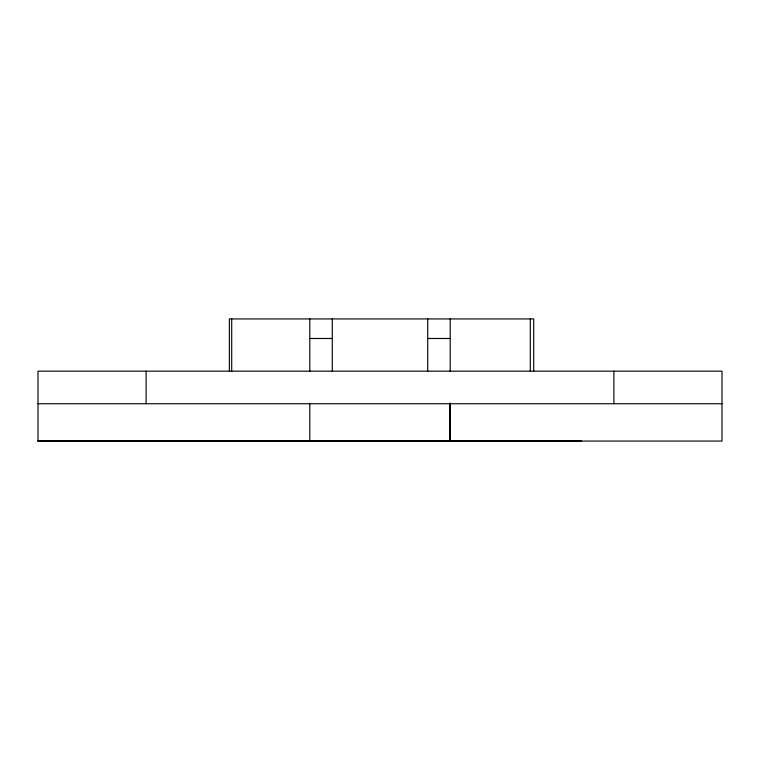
<?xml version="1.0" encoding="UTF-8"?>
<svg xmlns="http://www.w3.org/2000/svg" width="760" height="760" viewBox="0 0 760 760"><rect width="100%" height="100%" fill="white"/><g stroke="black" fill="none" stroke-linecap="round" stroke-linejoin="round"><path stroke-width="1.14" d="M450.195 403.151L450.195 441.066L450.072 403.142M178.391 441.066L220.391 440.8M230.689 440.838L38 441.028L38 371.165L722 371.165L722 441.066L38 441.066L39.558 441.047M309.805 338.476L332.262 338.476M427.737 338.476L450.195 338.476M38 403.74L722 403.74M241.993 440.866L38 441.028L264.594 440.933M223.031 440.8L581.609 441.066M219.393 440.8L309.805 441.066L309.805 403.151M613.899 371.165L613.899 403.74M533.7 371.108L533.7 318.934L229.377 318.934L229.377 371.108M530.281 318.934L530.281 371.108M450.195 318.934L450.195 371.498M449.92 403.693L449.92 441.028M427.737 318.934L427.737 371.146M332.262 318.934L332.262 371.146M309.805 318.934L309.805 371.498M231.705 318.934L231.705 371.108M146.1 371.165L146.1 403.74"/></g></svg>
